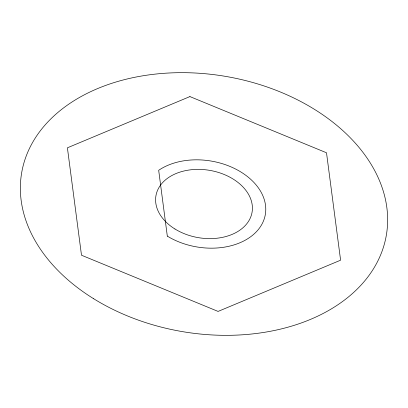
<?xml version="1.0" encoding="UTF-8"?>
<svg xmlns="http://www.w3.org/2000/svg" width="408" height="408" viewBox="0 0 408 408"><rect width="100%" height="100%" fill="white"/><g stroke="black" fill="none" stroke-linecap="round" stroke-linejoin="round"><path stroke-width="0.61" d="M189.914 96.584L67.402 147.808L81.493 255.224L218.086 311.416L340.598 260.192L326.507 152.776L189.914 96.584M167.316 236.13L158.681 170.299A62.225 43.539 9.7 0 1 244.27 174.206A62.225 43.539 9.7 0 1 252.307 235.487A62.225 43.539 9.7 0 1 167.316 236.13M93.753 298.789A184.992 129.433 9.7 0 0 386.32 235.329A184.992 129.433 9.7 0 0 131.927 77.882A184.992 129.433 9.7 0 0 93.753 298.789M174.94 228.99A48.771 34.124 9.7 0 0 252.067 212.257A48.771 34.124 9.7 0 0 184.997 170.753A48.771 34.124 9.7 0 0 174.94 228.99"/></g></svg>
